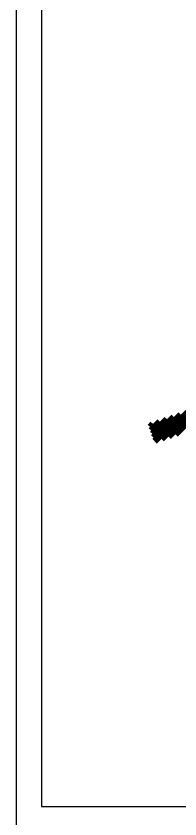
# Model space of a CAD drawing. Extents: x 126968 to 132038, y -1805 to 3860.
# Drawn here: x 129664.1 to 129685.1, y -1687.9 to -1585.1 of the extents above; entities that cross this region are included whole.
import ezdxf

# ---------------------------------------------------------------- set-up
doc = ezdxf.new("R2010")
doc.units = 0
doc.header["$MEASUREMENT"] = 0
doc.layers.get('0').update_dxf_attribs({"linetype": 'CONTINUOUS'})
doc.layers.add('PENA 05', color=5, linetype='CONTINUOUS', lineweight=25)
doc.layers.add('PENA01', color=1, linetype='CONTINUOUS')

# ---------------------------------------------------------------- blocks, each defined once
blk = doc.blocks.new('NAOEXECUTAR')
at = {"linetype": 'Continuous', "lineweight": 100}
for p, q in [((-14.756, 5.953), (-14.262, 6.447)), ((-15.128, 5.88), (-14.71, 6.298)), ((-15.092, 5.841), (-14.598, 6.335)), ((-14.98, 5.879), (-14.486, 6.373)), ((-14.868, 5.916), (-14.374, 6.41)), ((-15.184, 6.048), (-15.046, 6.186)), ((-15.165, 5.992), (-14.934, 6.223)), ((-15.146, 5.936), (-14.822, 6.261)), ((-15.202, 6.104), (-15.158, 6.149))]:
    blk.add_line(p, q, dxfattribs=at)

msp = doc.modelspace()

# ---------------------------------------------------------------- linework, layer by layer
at = {"layer": 'PENA 05'}
msp.add_line((129664.149, -1295.921), (129664.149, -1792.703), dxfattribs=at)
at = {"layer": 'PENA01'}
msp.add_lwpolyline([(129794.537, -1483.784), (129667.388, -1483.784), (129667.388, -1686.339), (129794.537, -1686.339)], close=True, dxfattribs=at)

# ---------------------------------------------------------------- block references
at = {"layer": 'PENA01', "xscale": 8.015625000000304, "yscale": 8.015625000000304, "zscale": 8.015625000000304}
msp.add_blockref('NAOEXECUTAR', (129803.018, -1686.487), dxfattribs=at)

doc.saveas('drawing.dxf')
